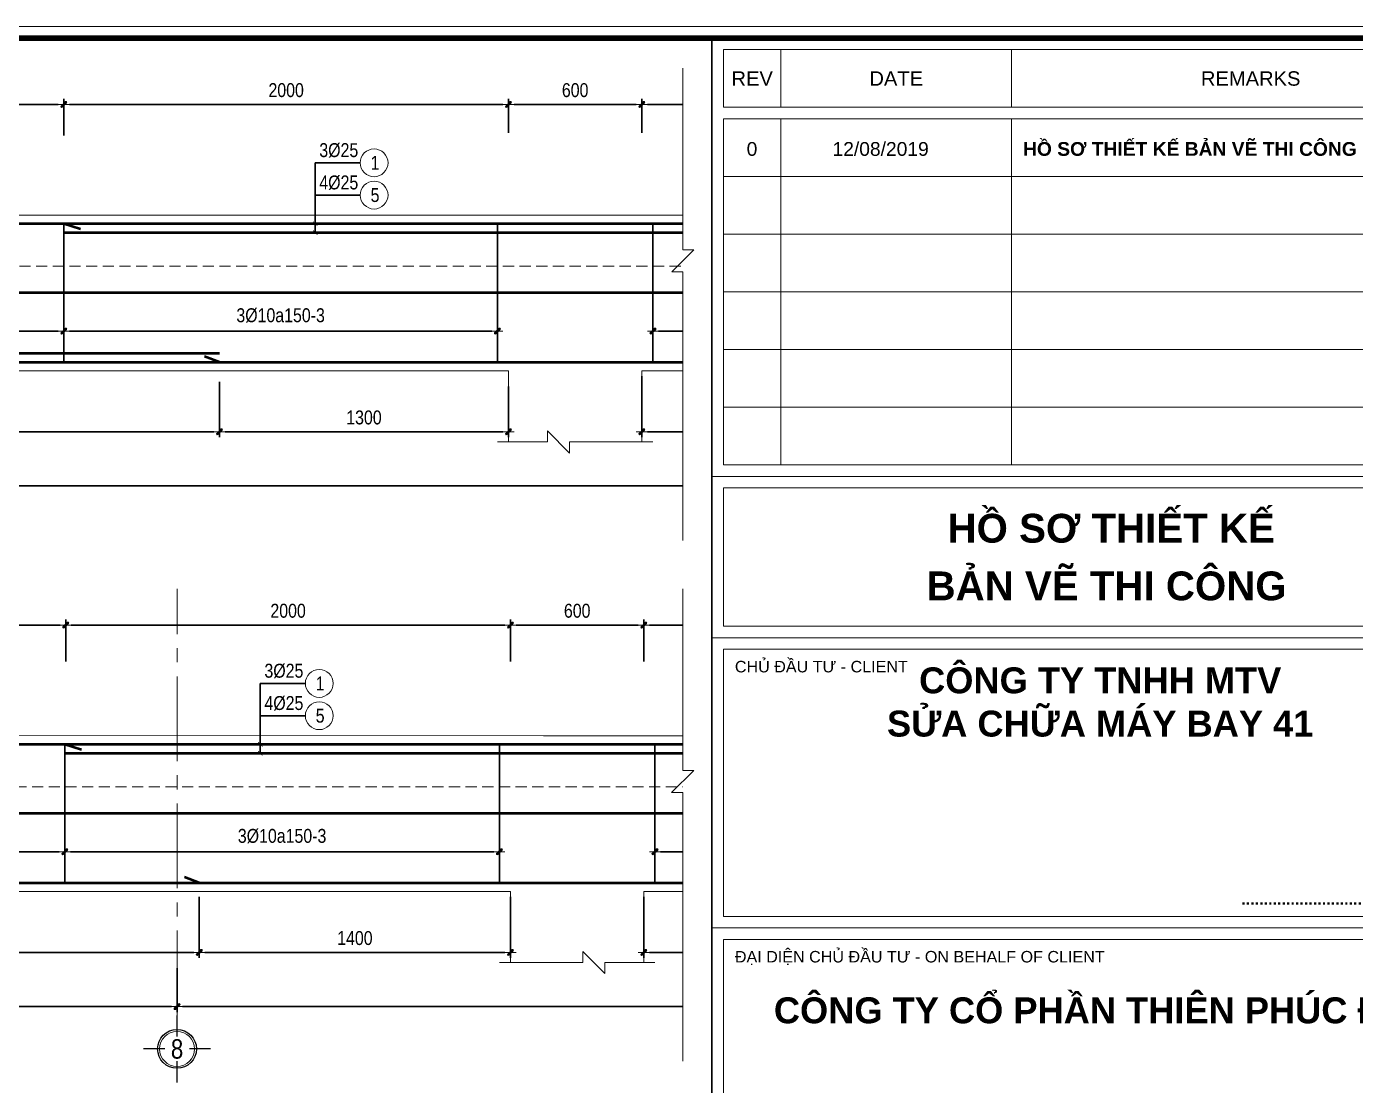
# Model space of a CAD drawing. Header units: millimetres. Extents: x 397144 to 8960116, y 345581 to 674207.
# Drawn here: x 5011987 to 5017964, y 635549 to 640310 of the extents above; entities that cross this region are included whole.
import ezdxf
from ezdxf.enums import TextEntityAlignment as Align
from ezdxf.xclip import XClip

# ---------------------------------------------------------------- set-up
doc = ezdxf.new("R2010")
doc.units = ezdxf.units.MM
doc.header["$XCLIPFRAME"] = 0
doc.header["$PDSIZE"] = -10
doc.linetypes.add('CENTER2', pattern=[28.575, 19.05, -3.175, 3.175, -3.175])
doc.linetypes.add('HIDDEN', pattern=[0.375, 0.25, -0.125])
doc.layers.get('0').update_dxf_attribs({"linetype": 'CONTINUOUS'})
doc.layers.get('Defpoints').update_dxf_attribs({"color": 12, "linetype": 'CONTINUOUS'})
for name, color, linetype, lineweight in [('2', 2, 'CONTINUOUS', 20), ('CDAI', 8, 'CONTINUOUS', 30), ('CTHEP', 2, 'CONTINUOUS', 50), ('DBAO', 3, 'CONTINUOUS', 20), ('DGIONG', 4, 'CONTINUOUS', 13), ('KTH', 150, 'CONTINUOUS', 5), ('Net khuat', 8, 'HIDDEN', 13), ('STICK', 1, 'CONTINUOUS', 9), ('TEXT', 7, 'CONTINUOUS', 15)]:
    doc.layers.add(name, color=color, linetype=linetype, lineweight=lineweight)
doc.layers.add('8', color=8, linetype='CONTINUOUS')
doc.layers.add('CHG_XX_Khung ten$0$TKTC', color=1, linetype='CONTINUOUS')
doc.styles.add('CHG_XX_Khung ten$0$A1 BORDER$0$ARIAL', font='arial.ttf')
doc.styles.add('CHG_XX_Khung ten$0$A1 BORDER$0$Title Block DD$0$ARIAL', font='arial.ttf')
doc.styles.add('CHG_XX_Khung ten$0$A1 BORDER$0$Title Block DD$0$Arial - Bold', font='arialbd.ttf', dxfattribs={"height": 2.5})
doc.styles.add('CHG_XX_Khung ten$0$arial', font='arial.ttf')
doc.styles.add('CHG_XX_Khung ten$0$Arial - Bold', font='arialbd.ttf')
doc.styles.add('CHG_XX_Khung ten$0$ArialB', font='arialbd.ttf')
doc.styles.add('HELVECONDENSE', font='VHELVCN_0.TTF')
doc.styles.add('Star-HelCon', font='VHELVCN_0.TTF')
doc.styles.add('TTP-HelCon', font='VHELVCN_0.TTF')
doc.styles.add('VNI-HELVE-CONDENSE', font='VHELVCN_0.TTF')
doc.dimstyles.new('kc-25', dxfattribs={"dimtxt": 62.5, "dimasz": 20, "dimexe": 20, "dimexo": 50, "dimgap": 25, "dimtad": 3, "dimdec": 0, "dimzin": 0, "dimdsep": 46, "dimtxsty": 'VNI-HELVE-CONDENSE', "dimblk": 'DIM', "dimcen": 2.5, "dimclrd": 256, "dimclre": 154, "dimclrt": 7, "dimaunit": 1, "dimadec": 0, "dimazin": 0, "dimtfac": 1, "dimtdec": 0, "dimtix": 1, "dimtmove": 0, "dimatfit": 3, "dimldrblk": 'DOT', "dimfxl": 1, "dimtolj": 1, "dimtzin": 0, "dimarcsym": 0})
doc.dimstyles.new('TTP-25', dxfattribs={"dimscale": 25, "dimtxt": 2.5, "dimasz": 1, "dimexe": 1, "dimexo": 1, "dimgap": 0.09, "dimtad": 0, "dimdec": 4, "dimrnd": 5, "dimzin": 9, "dimdsep": 46, "dimtxsty": 'TTP-HelCon', "dimblk": 'Stick1', "dimcen": 0.09, "dimdle": 1.5, "dimclrd": 256, "dimclre": 256, "dimclrt": 7, "dimadec": 0, "dimazin": 0, "dimtfac": 1, "dimtdec": 4, "dimtmove": 0, "dimatfit": 3, "dimldrblk": '_ArchTick1', "dimfxl": 1, "dimtvp": 1, "dimtolj": 1, "dimtzin": 0, "dimarcsym": 0})

# ---------------------------------------------------------------- blocks, each defined once
blk = doc.blocks.new('Stick1')
at = {"layer": 'STICK'}
h = blk.add_hatch(color=256, dxfattribs=at)
edge = h.paths.add_edge_path()
edge.add_line((0.3, 0.5), (-0.5, -0.3))
edge.add_arc((-0.4, -0.4), 0.141, 135, 315)
edge.add_line((-0.3, -0.5), (0.5, 0.3))
edge.add_arc((0.4, 0.4), 0.141, 315, 495)
blk.add_line((1, 0), (-1, 0), dxfattribs=at)
blk.add_lwpolyline([(0.3, 0.5), (-0.5, -0.3, 1), (-0.3, -0.5), (0.5, 0.3, 1), (0.3, 0.5, 1)], format="xyb", dxfattribs=at)
blk = doc.blocks.new('*D8198')
at = {"layer": 'Defpoints', "color": 0, "transparency": 16777216}
for p in [(5172634.6, 547541.2), (5170635.6, 547352.2), (5172634.6, 547352.2)]:
    blk.add_point(p, dxfattribs=at)
at = {"layer": 'KTH', "lineweight": -2, "transparency": 16777216}
for p, q in [((5170635.6, 547377.2), (5170635.6, 547566.2)), ((5172634.6, 547377.2), (5172634.6, 547566.2)), ((5170660.6, 547541.2), (5172609.6, 547541.2))]:
    blk.add_line(p, q, dxfattribs=at)
at = {"layer": 'KTH', "lineweight": -2, "transparency": 16777216, "xscale": 25, "yscale": 25, "zscale": 25, "rotation": 180}
blk.add_blockref('Stick1', (5170635.6, 547541.2), dxfattribs=at)
at = {"layer": 'KTH', "lineweight": -2, "transparency": 16777216, "xscale": 25, "yscale": 25, "zscale": 25}
blk.add_blockref('Stick1', (5172634.6, 547541.2), dxfattribs=at)
at = {"layer": 'KTH', "color": 7, "transparency": 16777216, "insert": (5171635.1, 547605), "char_height": 62.5, "attachment_point": 5, "style": 'TTP-HelCon'}
blk.add_mtext('\\A1;2000', dxfattribs=at)
blk = doc.blocks.new('_ArchTick1')
at = {"color": 0, "const_width": 3.81}
blk.add_lwpolyline([(-12.7, -12.7), (12.7, 12.7)], dxfattribs=at)
blk = doc.blocks.new('*D8199')
at = {"layer": 'Defpoints', "color": 0, "transparency": 16777216}
for p in [(5168030.6, 546596.2), (5169985.6, 546579.7), (5168030.6, 546522.2)]:
    blk.add_point(p, dxfattribs=at)
at = {"layer": 'KTH', "lineweight": -2, "transparency": 16777216}
for p, q in [((5168030.6, 546571.2), (5168030.6, 546497.2)), ((5169985.6, 546554.7), (5169985.6, 546497.2)), ((5169960.6, 546522.2), (5168055.6, 546522.2))]:
    blk.add_line(p, q, dxfattribs=at)
at = {"layer": 'KTH', "lineweight": -2, "transparency": 16777216, "xscale": 25, "yscale": 25, "zscale": 25, "rotation": 180}
blk.add_blockref('Stick1', (5168030.6, 546522.2), dxfattribs=at)
at = {"layer": 'KTH', "lineweight": -2, "transparency": 16777216, "xscale": 25, "yscale": 25, "zscale": 25}
blk.add_blockref('Stick1', (5169985.6, 546522.2), dxfattribs=at)
at = {"layer": 'KTH', "color": 7, "transparency": 16777216, "insert": (5169008.1, 546592.1), "char_height": 62.5, "attachment_point": 5, "style": 'TTP-HelCon'}
blk.add_mtext('\\A1;3Þ10a150-3', dxfattribs=at)
blk = doc.blocks.new('*D8200')
at = {"layer": 'Defpoints', "color": 0, "transparency": 16777216}
for p in [(5170685.6, 546579.7), (5172634.6, 546596.2), (5172634.6, 546522.2)]:
    blk.add_point(p, dxfattribs=at)
at = {"layer": 'KTH', "lineweight": -2, "transparency": 16777216}
for p, q in [((5170685.6, 546554.7), (5170685.6, 546497.2)), ((5172634.6, 546571.2), (5172634.6, 546497.2)), ((5170710.6, 546522.2), (5172609.6, 546522.2))]:
    blk.add_line(p, q, dxfattribs=at)
at = {"layer": 'KTH', "lineweight": -2, "transparency": 16777216, "xscale": 25, "yscale": 25, "zscale": 25, "rotation": 180}
blk.add_blockref('Stick1', (5170685.6, 546522.2), dxfattribs=at)
at = {"layer": 'KTH', "lineweight": -2, "transparency": 16777216, "xscale": 25, "yscale": 25, "zscale": 25}
blk.add_blockref('Stick1', (5172634.6, 546522.2), dxfattribs=at)
at = {"layer": 'KTH', "color": 7, "transparency": 16777216, "insert": (5171660.1, 546592.1), "char_height": 62.5, "attachment_point": 5, "style": 'TTP-HelCon'}
blk.add_mtext('\\A1;3Þ10a150-3', dxfattribs=at)
blk = doc.blocks.new('*D8204')
at = {"layer": 'Defpoints', "color": 0, "transparency": 16777216}
for p in [(5162335.6, 546023.8), (5168535.6, 546023.8), (5168535.6, 545825.8)]:
    blk.add_point(p, dxfattribs=at)
at = {"layer": 'KTH', "lineweight": -2, "transparency": 16777216}
for p, q in [((5162335.6, 545998.8), (5162335.6, 545800.8)), ((5168535.6, 545998.8), (5168535.6, 545800.8)), ((5162360.6, 545825.8), (5168510.6, 545825.8))]:
    blk.add_line(p, q, dxfattribs=at)
at = {"layer": 'KTH', "lineweight": -2, "transparency": 16777216, "xscale": 25, "yscale": 25, "zscale": 25, "rotation": 180}
blk.add_blockref('Stick1', (5162335.6, 545825.8), dxfattribs=at)
at = {"layer": 'KTH', "lineweight": -2, "transparency": 16777216, "xscale": 25, "yscale": 25, "zscale": 25}
blk.add_blockref('Stick1', (5168535.6, 545825.8), dxfattribs=at)
at = {"layer": 'KTH', "color": 7, "transparency": 16777216, "insert": (5165435.6, 545889.6), "char_height": 62.5, "attachment_point": 5, "style": 'TTP-HelCon'}
blk.add_mtext('\\A1;7400', dxfattribs=at)
blk = doc.blocks.new('*D8205')
at = {"layer": 'Defpoints', "color": 0, "transparency": 16777216}
for p in [(5165385.6, 546662.3), (5168030.6, 546662.2), (5168030.6, 546522.2)]:
    blk.add_point(p, dxfattribs=at)
at = {"layer": 'KTH', "lineweight": -2, "transparency": 16777216}
for p, q in [((5165385.6, 546637.3), (5165385.6, 546497.2)), ((5168030.6, 546637.2), (5168030.6, 546497.2)), ((5165410.6, 546522.2), (5168005.6, 546522.2))]:
    blk.add_line(p, q, dxfattribs=at)
at = {"layer": 'KTH', "lineweight": -2, "transparency": 16777216, "xscale": 25, "yscale": 25, "zscale": 25, "rotation": 180}
blk.add_blockref('Stick1', (5165385.6, 546522.2), dxfattribs=at)
at = {"layer": 'KTH', "lineweight": -2, "transparency": 16777216, "xscale": 25, "yscale": 25, "zscale": 25}
blk.add_blockref('Stick1', (5168030.6, 546522.2), dxfattribs=at)
at = {"layer": 'KTH', "color": 7, "transparency": 16777216, "insert": (5166708.1, 546592.1), "char_height": 62.5, "attachment_point": 5, "style": 'TTP-HelCon'}
blk.add_mtext('\\A1;3Þ10a200-3', dxfattribs=at)
blk = doc.blocks.new('*D8207')
at = {"layer": 'Defpoints', "color": 0, "transparency": 16777216}
for p in [(5165385.6, 547541.2), (5165385.6, 547352.2), (5168034.6, 547352.2)]:
    blk.add_point(p, dxfattribs=at)
at = {"layer": 'KTH', "lineweight": -2, "transparency": 16777216}
for p, q in [((5165385.6, 547377.2), (5165385.6, 547566.2)), ((5168034.6, 547377.2), (5168034.6, 547566.2)), ((5168009.6, 547541.2), (5165410.6, 547541.2))]:
    blk.add_line(p, q, dxfattribs=at)
at = {"layer": 'KTH', "lineweight": -2, "transparency": 16777216, "xscale": 25, "yscale": 25, "zscale": 25, "rotation": 180}
blk.add_blockref('Stick1', (5165385.6, 547541.2), dxfattribs=at)
at = {"layer": 'KTH', "lineweight": -2, "transparency": 16777216, "xscale": 25, "yscale": 25, "zscale": 25}
blk.add_blockref('Stick1', (5168034.6, 547541.2), dxfattribs=at)
at = {"layer": 'KTH', "color": 7, "transparency": 16777216, "insert": (5166710.1, 547605), "char_height": 62.5, "attachment_point": 5, "style": 'TTP-HelCon'}
blk.add_mtext('\\A1;3850', dxfattribs=at)
blk = doc.blocks.new('*D8209')
at = {"layer": 'Defpoints', "color": 0, "transparency": 16777216}
for p in [(5170035.6, 547541.2), (5168034.6, 547352.2), (5170035.6, 547352.2)]:
    blk.add_point(p, dxfattribs=at)
at = {"layer": 'KTH', "lineweight": -2, "transparency": 16777216}
for p, q in [((5168034.6, 547377.2), (5168034.6, 547566.2)), ((5170035.6, 547377.2), (5170035.6, 547566.2)), ((5168059.6, 547541.2), (5170010.6, 547541.2))]:
    blk.add_line(p, q, dxfattribs=at)
at = {"layer": 'KTH', "lineweight": -2, "transparency": 16777216, "xscale": 25, "yscale": 25, "zscale": 25, "rotation": 180}
blk.add_blockref('Stick1', (5168034.6, 547541.2), dxfattribs=at)
at = {"layer": 'KTH', "lineweight": -2, "transparency": 16777216, "xscale": 25, "yscale": 25, "zscale": 25}
blk.add_blockref('Stick1', (5170035.6, 547541.2), dxfattribs=at)
at = {"layer": 'KTH', "color": 7, "transparency": 16777216, "insert": (5169035.1, 547605), "char_height": 62.5, "attachment_point": 5, "style": 'TTP-HelCon'}
blk.add_mtext('\\A1;2000', dxfattribs=at)
blk = doc.blocks.new('dau truc')
blk.add_circle((0, 0), 180)
at = {"layer": '8'}
for p, q in [((0, 127), (0, 345)), ((-127, 0), (-345, 0)), ((345, 0), (127, 0)), ((0, -345), (0, -127))]:
    blk.add_line(p, q, dxfattribs=at)
blk.add_circle((0, 0), 200, dxfattribs=at)
at = {"layer": 'TEXT', "style": 'HELVECONDENSE'}
blk.add_attdef('A', text='', height=233, dxfattribs=at).set_placement((0, 0), align=Align.MIDDLE)
blk = doc.blocks.new('*D8212')
at = {"layer": 'Defpoints', "color": 0, "transparency": 16777216}
for p in [(5170635.6, 547541.2), (5170035.6, 547377.2), (5170635.6, 547352.2)]:
    blk.add_point(p, dxfattribs=at)
at = {"layer": 'KTH', "lineweight": -2, "transparency": 16777216}
for p, q in [((5170035.6, 547402.2), (5170035.6, 547566.2)), ((5170635.6, 547377.2), (5170635.6, 547566.2)), ((5170060.6, 547541.2), (5170610.6, 547541.2))]:
    blk.add_line(p, q, dxfattribs=at)
at = {"layer": 'KTH', "lineweight": -2, "transparency": 16777216, "xscale": 25, "yscale": 25, "zscale": 25, "rotation": 180}
blk.add_blockref('Stick1', (5170035.6, 547541.2), dxfattribs=at)
at = {"layer": 'KTH', "lineweight": -2, "transparency": 16777216, "xscale": 25, "yscale": 25, "zscale": 25}
blk.add_blockref('Stick1', (5170635.6, 547541.2), dxfattribs=at)
at = {"layer": 'KTH', "color": 7, "transparency": 16777216, "insert": (5170335.6, 547605), "char_height": 62.5, "attachment_point": 5, "style": 'TTP-HelCon'}
blk.add_mtext('\\A1;600', dxfattribs=at)
blk = doc.blocks.new('*D8214')
at = {"layer": 'Defpoints', "color": 0, "transparency": 16777216}
for p in [(5164785.6, 546343.8), (5168635.6, 546281.1), (5168635.6, 546069.6)]:
    blk.add_point(p, dxfattribs=at)
at = {"layer": 'KTH', "lineweight": -2, "transparency": 16777216}
for p, q in [((5164785.6, 546318.8), (5164785.6, 546044.6)), ((5168635.6, 546256.1), (5168635.6, 546044.6)), ((5164810.6, 546069.6), (5168610.6, 546069.6))]:
    blk.add_line(p, q, dxfattribs=at)
at = {"layer": 'KTH', "lineweight": -2, "transparency": 16777216, "xscale": 25, "yscale": 25, "zscale": 25, "rotation": 180}
blk.add_blockref('Stick1', (5164785.6, 546069.6), dxfattribs=at)
at = {"layer": 'KTH', "lineweight": -2, "transparency": 16777216, "xscale": 25, "yscale": 25, "zscale": 25}
blk.add_blockref('Stick1', (5168635.6, 546069.6), dxfattribs=at)
at = {"layer": 'KTH', "color": 7, "transparency": 16777216, "insert": (5166710.6, 546133.4), "char_height": 62.5, "attachment_point": 5, "style": 'TTP-HelCon'}
blk.add_mtext('\\A1;5050', dxfattribs=at)
blk = doc.blocks.new('*D8215')
at = {"layer": 'Defpoints', "color": 0, "transparency": 16777216}
for p in [(5168635.6, 546343.8), (5170035.6, 546343.8), (5170035.6, 546069.6)]:
    blk.add_point(p, dxfattribs=at)
at = {"layer": 'KTH', "lineweight": -2, "transparency": 16777216}
for p, q in [((5168635.6, 546318.8), (5168635.6, 546044.6)), ((5170035.6, 546318.8), (5170035.6, 546044.6)), ((5168660.6, 546069.6), (5170010.6, 546069.6))]:
    blk.add_line(p, q, dxfattribs=at)
at = {"layer": 'KTH', "lineweight": -2, "transparency": 16777216, "xscale": 25, "yscale": 25, "zscale": 25, "rotation": 180}
blk.add_blockref('Stick1', (5168635.6, 546069.6), dxfattribs=at)
at = {"layer": 'KTH', "lineweight": -2, "transparency": 16777216, "xscale": 25, "yscale": 25, "zscale": 25}
blk.add_blockref('Stick1', (5170035.6, 546069.6), dxfattribs=at)
at = {"layer": 'KTH', "color": 7, "transparency": 16777216, "insert": (5169335.6, 546133.4), "char_height": 62.5, "attachment_point": 5, "style": 'TTP-HelCon'}
blk.add_mtext('\\A1;1400', dxfattribs=at)
blk = doc.blocks.new('*D1235')
at = {"layer": 'Defpoints', "color": 0, "transparency": 16777216}
for p in [(5170635.6, 546343.8), (5171835.6, 546129.5), (5171835.6, 546069.6)]:
    blk.add_point(p, dxfattribs=at)
at = {"layer": 'KTH', "lineweight": -2, "transparency": 16777216}
for p, q in [((5170635.6, 546318.8), (5170635.6, 546044.6)), ((5170660.6, 546069.6), (5171810.6, 546069.6)), ((5171835.6, 546104.5), (5171835.6, 546044.6))]:
    blk.add_line(p, q, dxfattribs=at)
at = {"layer": 'KTH', "lineweight": -2, "transparency": 16777216, "xscale": 25, "yscale": 25, "zscale": 25, "rotation": 180}
blk.add_blockref('Stick1', (5170635.6, 546069.6), dxfattribs=at)
at = {"layer": 'KTH', "lineweight": -2, "transparency": 16777216, "xscale": 25, "yscale": 25, "zscale": 25}
blk.add_blockref('Stick1', (5171835.6, 546069.6), dxfattribs=at)
at = {"layer": 'KTH', "color": 7, "transparency": 16777216, "insert": (5171235.6, 546133.4), "char_height": 62.5, "attachment_point": 5, "style": 'TTP-HelCon'}
blk.add_mtext('\\A1;1200', dxfattribs=at)
blk = doc.blocks.new('DIM')
h = blk.add_hatch(color=1)
h.paths.add_polyline_path([(0.49, 0.29, 1), (0.29, 0.49), (-0.19, 0), (0.19, 0)])
h.paths.add_polyline_path([(0.19, 0), (-0.19, 0), (-0.49, -0.29, 1), (-0.29, -0.49)])
at = {"color": 9}
for p, q in [((-0.19, 0), (-1.5, 0)), ((0.19, 0), (1.5, 0))]:
    blk.add_line(p, q, dxfattribs=at)
at = {"color": 1}
for p, q in [((-0.49, -0.29), (0.29, 0.49)), ((-0.29, -0.49), (0.49, 0.29)), ((-0.19, 0), (0.19, 0))]:
    blk.add_line(p, q, dxfattribs=at)
blk.add_arc((-0.39, -0.39), 0.138, 135, 315, dxfattribs=at)
blk = doc.blocks.new('*D1236')
at = {"layer": 'Defpoints', "color": 0, "transparency": 16777216}
for p in [(5168535.6, 546023.8), (5177635.6, 546023.8), (5177635.6, 545825.8)]:
    blk.add_point(p, dxfattribs=at)
at = {"layer": 'KTH', "lineweight": -2, "transparency": 16777216}
for p, q in [((5168535.6, 545998.8), (5168535.6, 545800.8)), ((5177635.6, 545998.8), (5177635.6, 545800.8)), ((5168560.6, 545825.8), (5177610.6, 545825.8))]:
    blk.add_line(p, q, dxfattribs=at)
at = {"layer": 'KTH', "lineweight": -2, "transparency": 16777216, "xscale": 25, "yscale": 25, "zscale": 25, "rotation": 180}
blk.add_blockref('Stick1', (5168535.6, 545825.8), dxfattribs=at)
at = {"layer": 'KTH', "lineweight": -2, "transparency": 16777216, "xscale": 25, "yscale": 25, "zscale": 25}
blk.add_blockref('Stick1', (5177635.6, 545825.8), dxfattribs=at)
at = {"layer": 'KTH', "color": 7, "transparency": 16777216, "insert": (5173085.6, 545889.6), "char_height": 62.5, "attachment_point": 5, "style": 'TTP-HelCon'}
blk.add_mtext('\\A1;9100', dxfattribs=at)
blk = doc.blocks.new('*D8250')
at = {"layer": 'Defpoints', "color": 0, "transparency": 16777216}
for p in [(5151835.6, 546662.3), (5153785.6, 546579.7), (5151835.6, 546522.3)]:
    blk.add_point(p, dxfattribs=at)
at = {"layer": 'KTH', "lineweight": -2, "transparency": 16777216}
for p, q in [((5151835.6, 546637.3), (5151835.6, 546497.3)), ((5153785.6, 546554.7), (5153785.6, 546497.3)), ((5153760.6, 546522.3), (5151860.6, 546522.3))]:
    blk.add_line(p, q, dxfattribs=at)
at = {"layer": 'KTH', "lineweight": -2, "transparency": 16777216, "xscale": 25, "yscale": 25, "zscale": 25, "rotation": 180}
blk.add_blockref('Stick1', (5151835.6, 546522.3), dxfattribs=at)
at = {"layer": 'KTH', "lineweight": -2, "transparency": 16777216, "xscale": 25, "yscale": 25, "zscale": 25}
blk.add_blockref('Stick1', (5153785.6, 546522.3), dxfattribs=at)
at = {"layer": 'KTH', "color": 7, "transparency": 16777216, "insert": (5152810.6, 546592.2), "char_height": 62.5, "attachment_point": 5, "style": 'TTP-HelCon'}
blk.add_mtext('\\A1;3Þ10a150-3', dxfattribs=at)
blk = doc.blocks.new('*D8251')
at = {"layer": 'Defpoints', "color": 0, "transparency": 16777216}
for p in [(5156535.6, 546662.3), (5154485.6, 546579.7), (5156535.6, 546522.3)]:
    blk.add_point(p, dxfattribs=at)
at = {"layer": 'KTH', "lineweight": -2, "transparency": 16777216}
for p, q in [((5156535.6, 546637.3), (5156535.6, 546497.3)), ((5154485.6, 546554.7), (5154485.6, 546497.3)), ((5154510.6, 546522.3), (5156510.6, 546522.3))]:
    blk.add_line(p, q, dxfattribs=at)
at = {"layer": 'KTH', "lineweight": -2, "transparency": 16777216, "xscale": 25, "yscale": 25, "zscale": 25, "rotation": 180}
blk.add_blockref('Stick1', (5154485.6, 546522.3), dxfattribs=at)
at = {"layer": 'KTH', "lineweight": -2, "transparency": 16777216, "xscale": 25, "yscale": 25, "zscale": 25}
blk.add_blockref('Stick1', (5156535.6, 546522.3), dxfattribs=at)
at = {"layer": 'KTH', "color": 7, "transparency": 16777216, "insert": (5155510.6, 546592.2), "char_height": 62.5, "attachment_point": 5, "style": 'TTP-HelCon'}
blk.add_mtext('\\A1;3Þ10a150-3', dxfattribs=at)
blk = doc.blocks.new('*D8252')
at = {"layer": 'Defpoints', "color": 0, "transparency": 16777216}
for p in [(5154435.6, 547541.2), (5154435.6, 547388.1), (5156535.6, 547388.1)]:
    blk.add_point(p, dxfattribs=at)
at = {"layer": 'KTH', "lineweight": -2, "transparency": 16777216}
for p, q in [((5154435.6, 547413.1), (5154435.6, 547566.2)), ((5156535.6, 547413.1), (5156535.6, 547566.2)), ((5156510.6, 547541.2), (5154460.6, 547541.2))]:
    blk.add_line(p, q, dxfattribs=at)
at = {"layer": 'KTH', "lineweight": -2, "transparency": 16777216, "xscale": 25, "yscale": 25, "zscale": 25, "rotation": 180}
blk.add_blockref('Stick1', (5154435.6, 547541.2), dxfattribs=at)
at = {"layer": 'KTH', "lineweight": -2, "transparency": 16777216, "xscale": 25, "yscale": 25, "zscale": 25}
blk.add_blockref('Stick1', (5156535.6, 547541.2), dxfattribs=at)
at = {"layer": 'KTH', "color": 7, "transparency": 16777216, "insert": (5155485.6, 547605.1), "char_height": 62.5, "attachment_point": 5, "style": 'TTP-HelCon'}
blk.add_mtext('\\A1;2100', dxfattribs=at)
blk = doc.blocks.new('*D8253')
at = {"layer": 'Defpoints', "color": 0, "transparency": 16777216}
for p in [(5154435.6, 547541.2), (5153835.6, 547388.1), (5154435.6, 547388.1)]:
    blk.add_point(p, dxfattribs=at)
at = {"layer": 'KTH', "lineweight": -2, "transparency": 16777216}
for p, q in [((5153835.6, 547413.1), (5153835.6, 547566.2)), ((5154435.6, 547413.1), (5154435.6, 547566.2)), ((5153860.6, 547541.2), (5154410.6, 547541.2))]:
    blk.add_line(p, q, dxfattribs=at)
at = {"layer": 'KTH', "lineweight": -2, "transparency": 16777216, "xscale": 25, "yscale": 25, "zscale": 25, "rotation": 180}
blk.add_blockref('Stick1', (5153835.6, 547541.2), dxfattribs=at)
at = {"layer": 'KTH', "lineweight": -2, "transparency": 16777216, "xscale": 25, "yscale": 25, "zscale": 25}
blk.add_blockref('Stick1', (5154435.6, 547541.2), dxfattribs=at)
at = {"layer": 'KTH', "color": 7, "transparency": 16777216, "insert": (5154135.6, 547605.1), "char_height": 62.5, "attachment_point": 5, "style": 'TTP-HelCon'}
blk.add_mtext('\\A1;600', dxfattribs=at)
blk = doc.blocks.new('*D8254')
at = {"layer": 'Defpoints', "color": 0, "transparency": 16777216}
for p in [(5154435.6, 546343.8), (5155735.6, 546343.8), (5155735.6, 546069.6)]:
    blk.add_point(p, dxfattribs=at)
at = {"layer": 'KTH', "lineweight": -2, "transparency": 16777216}
for p, q in [((5154435.6, 546318.8), (5154435.6, 546044.6)), ((5155735.6, 546318.8), (5155735.6, 546044.6)), ((5154460.6, 546069.6), (5155710.6, 546069.6))]:
    blk.add_line(p, q, dxfattribs=at)
at = {"layer": 'KTH', "lineweight": -2, "transparency": 16777216, "xscale": 25, "yscale": 25, "zscale": 25, "rotation": 180}
blk.add_blockref('Stick1', (5154435.6, 546069.6), dxfattribs=at)
at = {"layer": 'KTH', "lineweight": -2, "transparency": 16777216, "xscale": 25, "yscale": 25, "zscale": 25}
blk.add_blockref('Stick1', (5155735.6, 546069.6), dxfattribs=at)
at = {"layer": 'KTH', "color": 7, "transparency": 16777216, "insert": (5155085.6, 546133.4), "char_height": 62.5, "attachment_point": 5, "style": 'TTP-HelCon'}
blk.add_mtext('\\A1;1300', dxfattribs=at)
blk = doc.blocks.new('*D8255')
at = {"layer": 'Defpoints', "color": 0, "transparency": 16777216}
for p in [(5152535.6, 546318.4), (5153835.6, 546298.1), (5152535.6, 546069.6)]:
    blk.add_point(p, dxfattribs=at)
at = {"layer": 'KTH', "lineweight": -2, "transparency": 16777216}
for p, q in [((5152535.6, 546293.4), (5152535.6, 546044.6)), ((5153835.6, 546273.1), (5153835.6, 546044.6)), ((5153810.6, 546069.6), (5152560.6, 546069.6))]:
    blk.add_line(p, q, dxfattribs=at)
at = {"layer": 'KTH', "lineweight": -2, "transparency": 16777216, "xscale": 25, "yscale": 25, "zscale": 25, "rotation": 180}
blk.add_blockref('Stick1', (5152535.6, 546069.6), dxfattribs=at)
at = {"layer": 'KTH', "lineweight": -2, "transparency": 16777216, "xscale": 25, "yscale": 25, "zscale": 25}
blk.add_blockref('Stick1', (5153835.6, 546069.6), dxfattribs=at)
at = {"layer": 'KTH', "color": 7, "transparency": 16777216, "insert": (5153185.6, 546133.4), "char_height": 62.5, "attachment_point": 5, "style": 'TTP-HelCon'}
blk.add_mtext('\\A1;1300', dxfattribs=at)
blk = doc.blocks.new('*D8256')
at = {"layer": 'Defpoints', "color": 0, "transparency": 16777216}
for p in [(5151835.6, 547541.2), (5153835.6, 547388.1), (5151835.6, 547377.2)]:
    blk.add_point(p, dxfattribs=at)
at = {"layer": 'KTH', "lineweight": -2, "transparency": 16777216}
for p, q in [((5151835.6, 547402.2), (5151835.6, 547566.2)), ((5153835.6, 547413.1), (5153835.6, 547566.2)), ((5153810.6, 547541.2), (5151860.6, 547541.2))]:
    blk.add_line(p, q, dxfattribs=at)
at = {"layer": 'KTH', "lineweight": -2, "transparency": 16777216, "xscale": 25, "yscale": 25, "zscale": 25, "rotation": 180}
blk.add_blockref('Stick1', (5151835.6, 547541.2), dxfattribs=at)
at = {"layer": 'KTH', "lineweight": -2, "transparency": 16777216, "xscale": 25, "yscale": 25, "zscale": 25}
blk.add_blockref('Stick1', (5153835.6, 547541.2), dxfattribs=at)
at = {"layer": 'KTH', "color": 7, "transparency": 16777216, "insert": (5152835.6, 547605.1), "char_height": 62.5, "attachment_point": 5, "style": 'TTP-HelCon'}
blk.add_mtext('\\A1;2000', dxfattribs=at)
blk = doc.blocks.new('*D8266')
at = {"layer": 'Defpoints', "color": 0, "transparency": 16777216}
for p in [(5151835.6, 547541.2), (5148235.6, 547388.1), (5151835.6, 547377.2)]:
    blk.add_point(p, dxfattribs=at)
at = {"layer": 'KTH', "lineweight": -2, "transparency": 16777216}
for p, q in [((5148235.6, 547413.1), (5148235.6, 547566.2)), ((5151835.6, 547402.2), (5151835.6, 547566.2)), ((5148260.6, 547541.2), (5151810.6, 547541.2))]:
    blk.add_line(p, q, dxfattribs=at)
at = {"layer": 'KTH', "lineweight": -2, "transparency": 16777216, "xscale": 25, "yscale": 25, "zscale": 25, "rotation": 180}
blk.add_blockref('Stick1', (5148235.6, 547541.2), dxfattribs=at)
at = {"layer": 'KTH', "lineweight": -2, "transparency": 16777216, "xscale": 25, "yscale": 25, "zscale": 25}
blk.add_blockref('Stick1', (5151835.6, 547541.2), dxfattribs=at)
at = {"layer": 'KTH', "color": 7, "transparency": 16777216, "insert": (5150035.6, 547605.1), "char_height": 62.5, "attachment_point": 5, "style": 'TTP-HelCon'}
blk.add_mtext('\\A1;4100', dxfattribs=at)
blk = doc.blocks.new('*D8267')
at = {"layer": 'Defpoints', "color": 0, "transparency": 16777216}
for p in [(5151835.6, 546693.8), (5148235.6, 546662.3), (5151835.6, 546522.2)]:
    blk.add_point(p, dxfattribs=at)
at = {"layer": 'KTH', "lineweight": -2, "transparency": 16777216}
for p, q in [((5151835.6, 546668.8), (5151835.6, 546497.2)), ((5148235.6, 546637.3), (5148235.6, 546497.2)), ((5148260.6, 546522.2), (5151810.6, 546522.2))]:
    blk.add_line(p, q, dxfattribs=at)
at = {"layer": 'KTH', "lineweight": -2, "transparency": 16777216, "xscale": 25, "yscale": 25, "zscale": 25, "rotation": 180}
blk.add_blockref('Stick1', (5148235.6, 546522.2), dxfattribs=at)
at = {"layer": 'KTH', "lineweight": -2, "transparency": 16777216, "xscale": 25, "yscale": 25, "zscale": 25}
blk.add_blockref('Stick1', (5151835.6, 546522.2), dxfattribs=at)
at = {"layer": 'KTH', "color": 7, "transparency": 16777216, "insert": (5150035.6, 546592.1), "char_height": 62.5, "attachment_point": 5, "style": 'TTP-HelCon'}
blk.add_mtext('\\A1;3Þ12a200-3', dxfattribs=at)
blk = doc.blocks.new('*D8271')
at = {"layer": 'Defpoints', "color": 0, "transparency": 16777216}
for p in [(5147535.6, 546343.8), (5152535.6, 546293.4), (5152535.6, 546069.6)]:
    blk.add_point(p, dxfattribs=at)
at = {"layer": 'KTH', "lineweight": -2, "transparency": 16777216}
for p, q in [((5147535.6, 546318.8), (5147535.6, 546044.6)), ((5152535.6, 546268.4), (5152535.6, 546044.6)), ((5147560.6, 546069.6), (5152510.6, 546069.6))]:
    blk.add_line(p, q, dxfattribs=at)
at = {"layer": 'KTH', "lineweight": -2, "transparency": 16777216, "xscale": 25, "yscale": 25, "zscale": 25, "rotation": 180}
blk.add_blockref('Stick1', (5147535.6, 546069.6), dxfattribs=at)
at = {"layer": 'KTH', "lineweight": -2, "transparency": 16777216, "xscale": 25, "yscale": 25, "zscale": 25}
blk.add_blockref('Stick1', (5152535.6, 546069.6), dxfattribs=at)
at = {"layer": 'KTH', "color": 7, "transparency": 16777216, "insert": (5150035.6, 546133.4), "char_height": 62.5, "attachment_point": 5, "style": 'TTP-HelCon'}
blk.add_mtext('\\A1;5500', dxfattribs=at)
blk = doc.blocks.new('*D8291')
at = {"layer": 'Defpoints', "color": 0, "transparency": 16777216}
for p in [(5146435.6, 545978.5), (5156435.6, 545968.5), (5156435.6, 545825.9)]:
    blk.add_point(p, dxfattribs=at)
at = {"layer": 'KTH', "lineweight": -2, "transparency": 16777216}
for p, q in [((5146435.6, 545953.5), (5146435.6, 545800.9)), ((5156435.6, 545943.5), (5156435.6, 545800.9)), ((5146460.6, 545825.9), (5156410.6, 545825.9))]:
    blk.add_line(p, q, dxfattribs=at)
at = {"layer": 'KTH', "lineweight": -2, "transparency": 16777216, "xscale": 25, "yscale": 25, "zscale": 25, "rotation": 180}
blk.add_blockref('Stick1', (5146435.6, 545825.9), dxfattribs=at)
at = {"layer": 'KTH', "lineweight": -2, "transparency": 16777216, "xscale": 25, "yscale": 25, "zscale": 25}
blk.add_blockref('Stick1', (5156435.6, 545825.9), dxfattribs=at)
at = {"layer": 'KTH', "color": 7, "transparency": 16777216, "insert": (5151435.6, 545889.7), "char_height": 62.5, "attachment_point": 5, "style": 'TTP-HelCon'}
blk.add_mtext('\\A1;10500', dxfattribs=at)
blk = doc.blocks.new('CHG_XX_Khung ten')
for p, q in [((687, 577), (687, 17)), ((687, 501), (824, 501)), ((687, 473), (824, 473)), ((687, 422.69), (824, 422.69))]:
    blk.add_line(p, q)
at = {"linetype": 'Continuous'}
for p, q in [((699, 575), (699, 565)), ((739, 575), (739, 565)), ((699, 563), (699, 503)), ((739, 563), (739, 503))]:
    blk.add_line(p, q, dxfattribs=at)
blk.add_lwpolyline([(15, 579), (826, 579), (826, 15), (15, 15)], close=True)
at = {"color": 4, "linetype": 'Continuous', "const_width": 1}
blk.add_lwpolyline([(17, 577), (824, 577), (824, 17), (17, 17)], close=True, dxfattribs=at)
at = {"linetype": 'Continuous'}
for points in [[(822, 565), (689, 565), (689, 575), (822, 575)], [(822, 553), (689, 553), (689, 563), (822, 563)], [(822, 543), (689, 543), (689, 553), (822, 553)], [(822, 533), (689, 533), (689, 543), (822, 543)], [(822, 523), (689, 523), (689, 533), (822, 533)], [(822, 513), (689, 513), (689, 523), (822, 523)], [(822, 503), (689, 503), (689, 513), (822, 513)], [(689, 499), (822, 499), (822, 475), (689, 475)]]:
    blk.add_lwpolyline(points, close=True, dxfattribs=at)
for s, height, style, p in [('REV', 2.5, 'CHG_XX_Khung ten$0$A1 BORDER$0$ARIAL', (694, 570)), ('DATE', 2.5, 'CHG_XX_Khung ten$0$A1 BORDER$0$ARIAL', (719, 570)), ('REMARKS', 2.5, 'CHG_XX_Khung ten$0$A1 BORDER$0$ARIAL', (780.5, 570)), ('0', 2.39, 'CHG_XX_Khung ten$0$arial', (693.97, 557.78)), ('12/08/2019', 2.389, 'CHG_XX_Khung ten$0$arial', (716.29, 557.78))]:
    blk.add_text(s, height=height, dxfattribs=dict(style=style)).set_placement(p, align=Align.MIDDLE_CENTER)
for s, height, style, p in [('HỒ SƠ THIẾT KẾ BẢN VẼ THI CÔNG', 2.3887, 'CHG_XX_Khung ten$0$ArialB', (741, 557.78)), ('CHỦ ĐẦU TƯ - CLIENT', 2, 'CHG_XX_Khung ten$0$A1 BORDER$0$Title Block DD$0$ARIAL', (691, 468)), ('ĐẠI DIỆN CHỦ ĐẦU TƯ - ON BEHALF OF CLIENT ', 2, 'CHG_XX_Khung ten$0$A1 BORDER$0$Title Block DD$0$ARIAL', (691, 417.69))]:
    blk.add_text(s, height=height, dxfattribs=dict(style=style)).set_placement(p, align=Align.MIDDLE_LEFT)
at = {"style": 'CHG_XX_Khung ten$0$A1 BORDER$0$Title Block DD$0$Arial - Bold'}
blk.add_text('.....................................................', height=2, dxfattribs=at).set_placement((820, 427.69), align=Align.MIDDLE_RIGHT)
at = {"layer": 'CHG_XX_Khung ten$0$TKTC', "style": 'CHG_XX_Khung ten$0$Arial - Bold'}
for s, p in [('HỒ SƠ THIẾT KẾ', (756.29, 492)), ('BẢN VẼ THI CÔNG', (755.5, 482))]:
    blk.add_text(s, height=5, dxfattribs=at).set_placement(p, align=Align.MIDDLE_CENTER)
at = {"ltscale": 10, "char_height": 4.5, "attachment_point": 2, "style": 'CHG_XX_Khung ten$0$A1 BORDER$0$Title Block DD$0$Arial - Bold', "bg_fill": 2}
for s, insert, width in [('CÔNG TY TNHH MTV\\PSỬA CHỮA MÁY BAY 41', (754.39, 467.87), 83.001), ('CÔNG TY CỔ PHẦN THIÊN PHÚC ĐIỀN', (755.91, 410.64), 121.2929)]:
    blk.add_mtext(s, dxfattribs=dict(at, insert=insert, width=width))
at = {"linetype": 'Continuous'}
for points in [[(689, 471), (822, 471), (822, 424.69), (689, 424.69)], [(689, 420.69), (822, 420.69), (822, 370.62), (689, 370.62)]]:
    blk.add_lwpolyline(points, close=True, dxfattribs=at)
blk = doc.blocks.new('BY-18')
at = {"layer": 'CDAI', "ltscale": 52.5}
for p, q in [((5151835.59357, 547008.83872), (5151835.59357, 546382.82997)), ((5153785.59357, 547008.83872), (5153785.59357, 546382.82835)), ((5154485.59097, 547008.83489), (5154485.59097, 546382.81876)), ((5168030.59357, 547008.76659), (5168030.59357, 546382.79559)), ((5169985.59357, 547008.76659), (5169985.59357, 546382.7908)), ((5170685.59496, 547008.76276), (5170685.59496, 546378.76276))]:
    blk.add_line(p, q, dxfattribs=at)
at = {"layer": 'CTHEP'}
for p, q in [((5151910.59357, 546979.83872), (5151835.59357, 547004.83872)), ((5151835.63305, 546964.82556), (5156535.59097, 546964.81392)), ((5168105.59357, 546979.76659), (5168030.59357, 547004.76659)), ((5168034.63305, 546964.82556), (5172634.59496, 546964.82556)), ((5138019.31863, 546695.82682), (5214372.22878, 546695.77869)), ((5147535.58008, 546422.83397), (5152535.59357, 546422.83809)), ((5152535.59357, 546382.83809), (5152468.67721, 546408.13761)), ((5168635.59357, 546382.83809), (5168568.67721, 546408.13761))]:
    blk.add_line(p, q, dxfattribs=at)
for points in [[(5214555.59356, 546376.57918), (5214555.59356, 547004.7664), (5137865.59357, 547004.84194)], [(5153373.34267, 546382.82784), (5162804.59965, 546382.82083), (5163384.46139, 546382.81892), (5170035.59357, 546382.79064), (5170609.63908, 546382.78875), (5214493.76072, 546382.7666), (5214493.76072, 546905.64212)], [(5146010.27951, 546382.83524), (5154137.20177, 546382.82805)]]:
    blk.add_lwpolyline(points, dxfattribs=at)
at = {"layer": 'DBAO'}
for points in [[(5214185.59439, 547367.8332), (5214185.594, 547043.7211), (5170183.49982, 547043.76555)], [(5162910.95484, 547043.68418), (5137835.59357, 547043.85344), (5137835.59357, 546343.84194), (5137835.59357, 546343.84194), (5137835.59357, 546023.84194)], [(5162910.95485, 547043.99838), (5170183.49982, 547043.76281)], [(5146235.59097, 546023.83872), (5146235.59097, 546343.83256), (5153835.59357, 546343.82281), (5153835.59357, 546023.83872)], [(5154435.59097, 546023.83872), (5154435.59097, 546343.83872)], [(5154435.59097, 546343.82209), (5162785.59357, 546343.81204)], [(5163385.59097, 546023.83489), (5163385.59097, 546343.80908), (5170035.59357, 546343.76659), (5170035.59357, 546023.76659)], [(5170635.59496, 546343.76276), (5178335.59357, 546343.753)], [(5170635.59496, 546023.76276), (5170635.59496, 546343.76276)]]:
    blk.add_lwpolyline(points, dxfattribs=at)
at = {"layer": 'DGIONG'}
for points in [[(5153785.59357, 546023.83872), (5154010.59357, 546023.83872), (5154010.59357, 546073.83872), (5154110.59357, 545973.83872), (5154110.59357, 546023.83872), (5154485.59097, 546023.83489)], [(5169985.59357, 546023.76659), (5170360.59496, 546023.76276), (5170360.59496, 546073.76276), (5170460.59496, 545973.76276), (5170460.59496, 546023.76276), (5170685.59496, 546023.76276)]]:
    blk.add_lwpolyline(points, dxfattribs=at)
for centre in [(5153231.29885, 547278.64311), (5169175.15685, 547278.64311), (5153231.29885, 547133.34411), (5169175.15685, 547133.34411)]:
    blk.add_circle(centre, 62.5, dxfattribs=at)
at = {"layer": 'Net khuat', "linetype": 'CENTER2', "ltscale": 20}
blk.add_line((5168535.59357, 545786.34494), (5168535.59357, 547791.68758), dxfattribs=at)
at = {"layer": 'Net khuat', "ltscale": 200}
blk.add_lwpolyline([(5137835.59357, 546343.84194), (5137835.59357, 546343.84194), (5138435.59357, 546343.84194), (5138435.59357, 546813.84194), (5214585.59357, 546813.84194)], dxfattribs=at)
at = {"layer": '2', "ltscale": 300}
ref = blk.add_blockref('dau truc', (5168535.59357, 545635.4804), dxfattribs=dict(at, xscale=0.4367131292819977, yscale=0.4367131292819977, zscale=0.4367131292819977))
ref.add_attrib('A', '8', dxfattribs={"layer": 'TEXT', "height": 87.5, "style": 'HELVECONDENSE'}).set_placement((5168535.59357, 545635.4804), align=Align.MIDDLE)
at = {"layer": 'TEXT', "style": 'TTP-HelCon'}
for s, p in [('3Þ25', (5152984.7888, 547304.49606)), ('3Þ25', (5168928.6468, 547304.49606)), ('4Þ25', (5152984.7888, 547159.19705)), ('4Þ25', (5168928.6468, 547159.19705))]:
    blk.add_text(s, height=62.5, dxfattribs=at).set_placement(p)
at = {"layer": 'TEXT', "style": 'Star-HelCon'}
for s, p in [('1', (5153235.46552, 547278.64311)), ('1', (5169179.32352, 547278.64311)), ('5', (5153235.46552, 547133.34411)), ('5', (5169179.32352, 547133.34411))]:
    blk.add_text(s, height=62.5, dxfattribs=at).set_placement(p, align=Align.MIDDLE)
at = {"layer": 'KTH'}
for base, p1, p2, text, picture, middle in [((5151835.59357, 547541.22923), (5148235.59097, 547388.13634), (5151835.59357, 547377.23306), '4100', '*D8266', (5150035.59227, 547605.06256)), ((5165385.59097, 547541.15387), (5168034.59357, 547352.16093), (5165385.59097, 547352.22923), '3850', '*D8207', (5166710.09227, 547604.98721)), ((5151835.59357, 546522.18718), (5148235.59097, 546662.27571), (5151835.59357, 546693.83872), '3Þ12a200-3', '*D8267', (5150035.59227, 546592.10384)), ((5156535.59097, 546522.26253), (5154485.59097, 546579.73588), (5156535.59097, 546662.27571), '3Þ10a150-3', '*D8251', (5155510.59097, 546592.1792)), ((5168030.59357, 546522.18718), (5165385.59097, 546662.27571), (5168030.59357, 546662.20741), '3Þ10a200-3', '*D8205', (5166708.09227, 546592.10384)), ((5172634.59496, 546522.19423), (5170685.59497, 546579.66758), (5172634.59496, 546596.19424), '3Þ10a150-3', '*D8200', (5171660.09497, 546592.1109)), ((5152535.59357, 546069.57689), (5147535.59097, 546343.79474), (5152535.59357, 546293.4355), '5500', '*D8271', (5150035.59227, 546133.41022)), ((5168635.59357, 546069.57689), (5164785.59097, 546343.79474), (5168635.59357, 546281.12785), '5050', '*D8214', (5166710.59227, 546133.41022)), ((5156435.59357, 545825.86085), (5146435.59357, 545978.50994), (5156435.59357, 545968.47484), '10500', '*D8291', (5151435.59357, 545889.69419))]:
    dim = blk.add_linear_dim(base=base, p1=p1, p2=p2, text=text, dimstyle='TTP-25', override={"dimtmove": 1}, dxfattribs=at)
    dim.commit()
    dim.dimension.update_dxf_attribs({"geometry": picture, "text_midpoint": middle})
for base, p1, p2, picture, middle in [((5151835.59357, 547541.23306), (5153835.59357, 547388.13634), (5151835.59357, 547377.23306), '*D8256', (5152835.59357, 547605.0664)), ((5154435.59097, 547541.23306), (5153835.59357, 547388.13634), (5154435.59097, 547388.13634), '*D8253', (5154135.59227, 547605.0664)), ((5170035.59357, 547541.16093), (5168034.59357, 547352.1571), (5170035.59357, 547352.1571), '*D8209', (5169035.09357, 547604.99426)), ((5170635.59496, 547541.16093), (5170035.59357, 547377.1571), (5170635.59496, 547352.1571), '*D8212', (5170335.59427, 547604.99426)), ((5172634.59496, 547541.1571), (5170635.59496, 547352.1571), (5172634.59496, 547352.1571), '*D8198', (5171635.09496, 547604.99043)), ((5152535.59357, 546069.57689), (5153835.59357, 546298.09759), (5152535.59357, 546318.4355), '*D8255', (5153185.59357, 546133.41022)), ((5177635.59357, 545825.78166), (5168535.59357, 546023.76467), (5177635.59357, 546023.76467), '*D1236', (5173085.59357, 545889.615))]:
    dim = blk.add_linear_dim(base=base, p1=p1, p2=p2, angle=180, dimstyle='TTP-25', override={"dimtmove": 1}, dxfattribs=at)
    dim.commit()
    dim.dimension.update_dxf_attribs({"geometry": picture, "text_midpoint": middle})
for base, p1, p2, picture, middle in [((5154435.59097, 547541.22923), (5156535.59097, 547388.13634), (5154435.59097, 547388.13634), '*D8252', (5155485.59097, 547605.06256)), ((5155735.59097, 546069.57689), (5154435.59097, 546343.80908), (5155735.59097, 546343.79474), '*D8254', (5155085.59097, 546133.41022)), ((5170035.59357, 546069.57689), (5168635.59357, 546343.80908), (5170035.59357, 546343.79474), '*D8215', (5169335.59357, 546133.41022)), ((5171835.59496, 546069.57689), (5170635.59496, 546343.76276), (5171835.59496, 546129.52806), '*D1235', (5171235.59496, 546133.41022))]:
    dim = blk.add_linear_dim(base=base, p1=p1, p2=p2, dimstyle='TTP-25', override={"dimtmove": 1}, dxfattribs=at)
    dim.commit()
    dim.dimension.update_dxf_attribs({"geometry": picture, "text_midpoint": middle})
for base, p1, p2, text, picture, middle in [((5151835.59357, 546522.26253), (5153785.59357, 546579.73588), (5151835.59357, 546662.27571), '3Þ10a150-3', '*D8250', (5152810.59357, 546592.1792)), ((5168030.59357, 546522.19423), (5169985.59357, 546579.66758), (5168030.59357, 546596.19424), '3Þ10a150-3', '*D8199', (5169008.09357, 546592.1109)), ((5168535.59357, 545825.78166), (5162335.59357, 546023.83872), (5168535.59357, 546023.76467), '7400', '*D8204', (5165435.59357, 545889.615))]:
    dim = blk.add_linear_dim(base=base, p1=p1, p2=p2, angle=180, text=text, dimstyle='TTP-25', override={"dimtmove": 1}, dxfattribs=at)
    dim.commit()
    dim.dimension.update_dxf_attribs({"geometry": picture, "text_midpoint": middle})
at = {"layer": 'DGIONG'}
for points in [[(5152966.27703, 547004.835), (5152966.27676, 547278.64311), (5153168.79885, 547278.64311)], [(5168910.13503, 547004.835), (5168910.13477, 547278.64311), (5169112.65685, 547278.64311)], [(5152966.27668, 546964.835), (5152966.27641, 547133.34411), (5153168.7985, 547133.34411)], [(5168910.13468, 546964.835), (5168910.13441, 547133.34411), (5169112.6565, 547133.34411)]]:
    blk.add_leader(points, dimstyle='kc-25', override={"dimtad": 0, "dimldrblk": 'ArchTick', "dimfxl": 100, "dimarcsym": 1}, dxfattribs=at)

msp = doc.modelspace()

# ---------------------------------------------------------------- linework, layer by layer
at = {"layer": 'CDAI', "ltscale": 0.8}
msp.add_lwpolyline([(4997699.5516, 640257.66181), (5015069.15702, 640257.66181), (5015069.15702, 625739.78265), (4997699.5516, 625739.78265)], close=True, dxfattribs=at)
at = {"layer": 'DGIONG'}
for points in [[(5014938.49405, 640122.80656), (5014938.49405, 639306.3082), (5014988.49405, 639306.3082), (5014888.49405, 639206.3082), (5014938.49405, 639206.3082), (5014938.49405, 637998.61608)], [(5014938.21237, 637782.05452), (5014938.21237, 636965.55615), (5014988.21237, 636965.55615), (5014888.21237, 636865.55615), (5014938.21237, 636865.55615), (5014938.21237, 635657.86403)]]:
    msp.add_lwpolyline(points, dxfattribs=at)

# ---------------------------------------------------------------- block references
at = {"layer": 'CDAI'}
ref = msp.add_blockref('BY-18', (-139681.3196, 92418.37161), dxfattribs=at)
XClip(ref).set_block_clipping_path([(5137380.8712020135, 545337.2525829161), (5154619.8136512917, 547704.4349580166)])
ref = msp.add_blockref('BY-18', (-155872.1137, 90077.61956), dxfattribs=at)
XClip(ref).set_block_clipping_path([(5153708.7251871489, 545383.9149521468), (5170810.3260711264, 547704.4349580166)])

# ---------------------------------------------------------------- next in the draw order: block references
at = {"layer": 'KTH', "ltscale": 0.8, "xscale": 25.92478421702978, "yscale": 25.92478421702978, "zscale": 25.92478421702978}
msp.add_blockref('CHG_XX_Khung ten', (4997258.83027, 625299.06132), dxfattribs=at)

doc.saveas('drawing.dxf')
